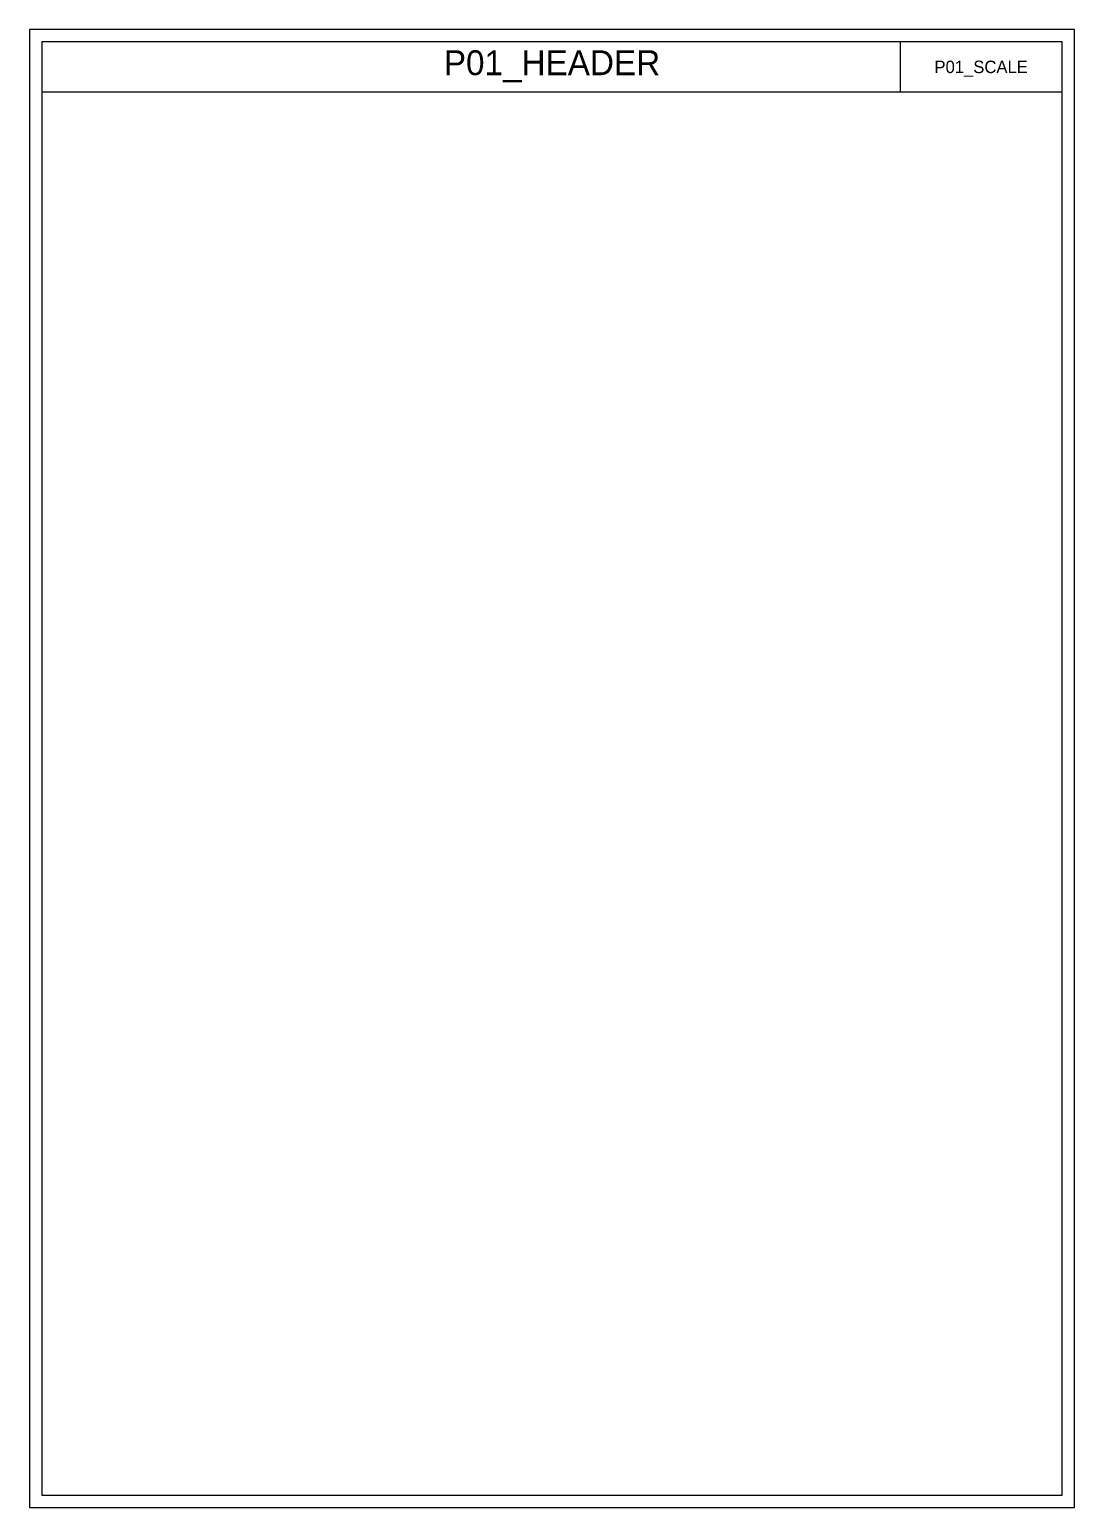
# Model space of a CAD drawing. Header units: millimetres. Extents: x 0 to 6300, y 0 to 8910.
import ezdxf
from ezdxf.enums import TextEntityAlignment as Align

# ---------------------------------------------------------------- set-up
doc = ezdxf.new("R2010")
doc.units = ezdxf.units.MM
doc.layers.add('Yazılar', color=70, linetype='Continuous')
doc.styles.add('YAZI', font='seguisbi.ttf', dxfattribs={"height": 2.4})

# ---------------------------------------------------------------- blocks, each defined once
blk = doc.blocks.new('A4 ß')
for points in [[(-210, -148.5), (0, -148.5), (0, 148.5), (-210, 148.5)], [(-207.5, 136), (-2.5, 136), (-2.5, 146), (-207.5, 146)], [(-207.5, -146), (-2.5, -146), (-2.5, 146), (-207.5, 146)], [(-35, 136), (-2.5, 136), (-2.5, 146), (-35, 146)]]:
    blk.add_lwpolyline(points, close=True)

msp = doc.modelspace()

# ---------------------------------------------------------------- block references
at = {"xscale": 30, "yscale": 30, "zscale": 30}
msp.add_blockref('A4 ß', (6300, 4455), dxfattribs=at)

# ---------------------------------------------------------------- texts
at = {"layer": 'Yazılar', "style": 'YAZI'}
for tag, text, height, p in [('P01_HEADER', 'ASANSÖR MAKİNE DAİRESİ', 150, (3150, 8635)), ('P01_SCALE', '1:30', 75, (5737.5, 8647.5))]:
    msp.add_attdef(tag, text=text, height=height, dxfattribs=at).set_placement(p, align=Align.CENTER)

doc.saveas('drawing.dxf')
